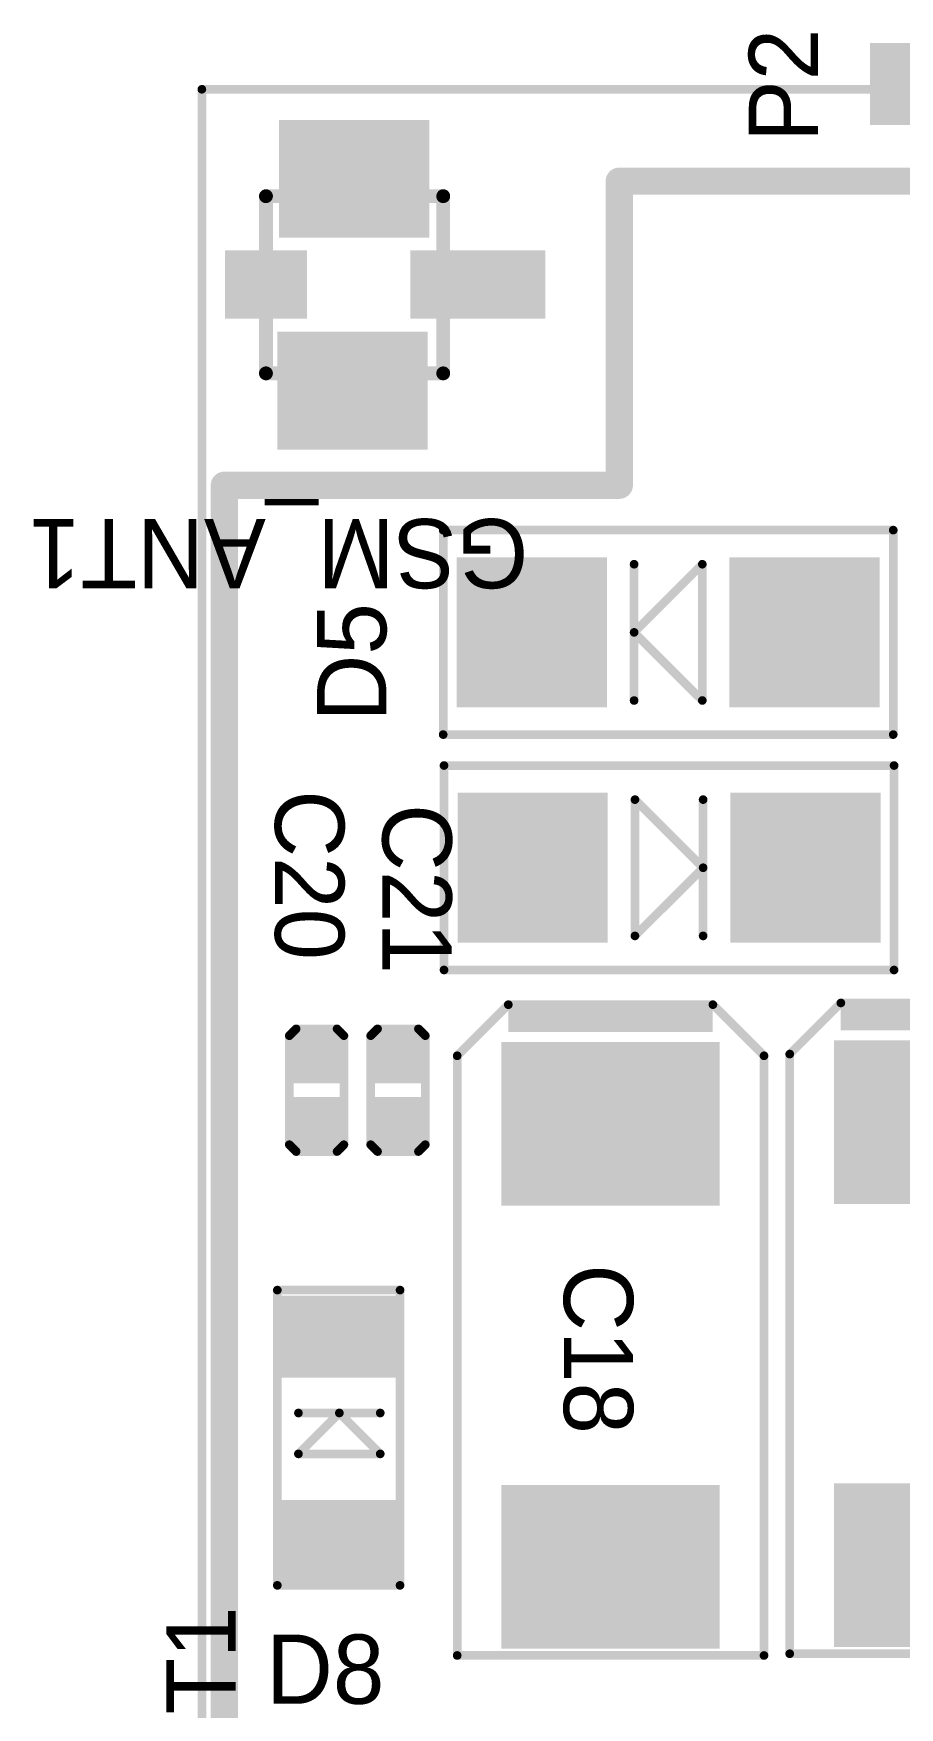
# Model space of a CAD drawing. Extents: x 2.68 to 4.92, y 2.73 to 4.69.
# Drawn here: x 2.857 to 3.357, y 3.723 to 4.69 of the extents above; entities that cross this region are included whole.
import ezdxf

# ---------------------------------------------------------------- set-up
doc = ezdxf.new("R2010")
doc.units = 0
doc.layers.get('0').update_dxf_attribs({"linetype": 'CONTINUOUS'})
for name, color, linetype in [('BOTTOMLAYER', 5, 'CONTINUOUS'), ('BOTTOMSOLDER', 6, 'CONTINUOUS'), ('MECHANICAL1', 6, 'CONTINUOUS'), ('MULTILAYER', 9, 'CONTINUOUS'), ('TOPLAYER', 1, 'CONTINUOUS'), ('TOPOVERLAY', 2, 'CONTINUOUS'), ('TOPPASTE', 8, 'CONTINUOUS'), ('TOPSOLDER', 216, 'CONTINUOUS')]:
    doc.layers.add(name, color=color, linetype=linetype)

# ---------------------------------------------------------------- blocks, each defined once
blk = doc.blocks.new('_____________5')
at = {"layer": 'BOTTOMLAYER'}
for points in [[(-0.01772, -0.02269), (0.01772, -0.02269), (-0.01772, 0.01668), (0.01772, 0.01668)], [(0.03346, -0.02269), (0.0689, -0.02269), (0.03346, 0.01668), (0.0689, 0.01668)], [(0.08465, -0.02269), (0.12008, -0.02269), (0.08465, 0.01668), (0.12008, 0.01668)], [(0.13583, -0.02269), (0.17126, -0.02269), (0.13583, 0.01668), (0.17126, 0.01668)], [(0.18701, -0.02269), (0.22244, -0.02269), (0.18701, 0.01668), (0.22244, 0.01668)], [(0.23819, -0.02269), (0.27362, -0.02269), (0.23819, 0.01668), (0.27362, 0.01668)], [(0.28937, -0.02269), (0.3248, -0.02269), (0.28937, 0.01668), (0.3248, 0.01668)], [(0.34055, -0.02269), (0.37598, -0.02269), (0.34055, 0.01668), (0.37598, 0.01668)], [(0.39173, -0.02269), (0.42717, -0.02269), (0.39173, 0.01668), (0.42717, 0.01668)], [(0.44291, -0.02269), (0.47835, -0.02269), (0.44291, 0.01668), (0.47835, 0.01668)], [(0.49409, -0.02269), (0.52953, -0.02269), (0.49409, 0.01668), (0.52953, 0.01668)], [(0.54528, -0.02269), (0.58071, -0.02269), (0.54528, 0.01668), (0.58071, 0.01668)], [(0.59646, -0.02269), (0.63189, -0.02269), (0.59646, 0.01668), (0.63189, 0.01668)], [(0.64764, -0.02269), (0.68307, -0.02269), (0.64764, 0.01668), (0.68307, 0.01668)], [(0.69882, -0.02269), (0.73425, -0.02269), (0.69882, 0.01668), (0.73425, 0.01668)], [(0.75, -0.02269), (0.78543, -0.02269), (0.75, 0.01668), (0.78543, 0.01668)], [(0.80118, -0.02269), (0.83661, -0.02269), (0.80118, 0.01668), (0.83661, 0.01668)], [(0.85236, -0.02269), (0.8878, -0.02269), (0.85236, 0.01668), (0.8878, 0.01668)], [(0.90354, -0.02269), (0.93898, -0.02269), (0.90354, 0.01668), (0.93898, 0.01668)], [(0.95472, -0.02269), (0.99016, -0.02269), (0.95472, 0.01668), (0.99016, 0.01668)], [(1.00591, -0.02269), (1.04134, -0.02269), (1.00591, 0.01668), (1.04134, 0.01668)], [(1.05709, -0.02269), (1.09252, -0.02269), (1.05709, 0.01668), (1.09252, 0.01668)]]:
    blk.add_solid(points, dxfattribs=at)
at = {"layer": 'BOTTOMSOLDER'}
for points in [[(-0.02172, -0.02669), (0.02172, -0.02669), (-0.02172, 0.02068), (0.02172, 0.02068)], [(0.02946, -0.02669), (0.0729, -0.02669), (0.02946, 0.02068), (0.0729, 0.02068)], [(0.08065, -0.02669), (0.12408, -0.02669), (0.08065, 0.02068), (0.12408, 0.02068)], [(0.13183, -0.02669), (0.17526, -0.02669), (0.13183, 0.02068), (0.17526, 0.02068)], [(0.18301, -0.02669), (0.22644, -0.02669), (0.18301, 0.02068), (0.22644, 0.02068)], [(0.23419, -0.02669), (0.27762, -0.02669), (0.23419, 0.02068), (0.27762, 0.02068)], [(0.28537, -0.02669), (0.3288, -0.02669), (0.28537, 0.02068), (0.3288, 0.02068)], [(0.33655, -0.02669), (0.37998, -0.02669), (0.33655, 0.02068), (0.37998, 0.02068)], [(0.38773, -0.02669), (0.43117, -0.02669), (0.38773, 0.02068), (0.43117, 0.02068)], [(0.43891, -0.02669), (0.48235, -0.02669), (0.43891, 0.02068), (0.48235, 0.02068)], [(0.49009, -0.02669), (0.53353, -0.02669), (0.49009, 0.02068), (0.53353, 0.02068)], [(0.54128, -0.02669), (0.58471, -0.02669), (0.54128, 0.02068), (0.58471, 0.02068)], [(0.59246, -0.02669), (0.63589, -0.02669), (0.59246, 0.02068), (0.63589, 0.02068)], [(0.64364, -0.02669), (0.68707, -0.02669), (0.64364, 0.02068), (0.68707, 0.02068)], [(0.69482, -0.02669), (0.73825, -0.02669), (0.69482, 0.02068), (0.73825, 0.02068)], [(0.746, -0.02669), (0.78943, -0.02669), (0.746, 0.02068), (0.78943, 0.02068)], [(0.79718, -0.02669), (0.84061, -0.02669), (0.79718, 0.02068), (0.84061, 0.02068)], [(0.84836, -0.02669), (0.8918, -0.02669), (0.84836, 0.02068), (0.8918, 0.02068)], [(0.89954, -0.02669), (0.94298, -0.02669), (0.89954, 0.02068), (0.94298, 0.02068)], [(0.95072, -0.02669), (0.99416, -0.02669), (0.95072, 0.02068), (0.99416, 0.02068)], [(1.00191, -0.02669), (1.04534, -0.02669), (1.00191, 0.02068), (1.04534, 0.02068)], [(1.05309, -0.02669), (1.09652, -0.02669), (1.05309, 0.02068), (1.09652, 0.02068)]]:
    blk.add_solid(points, dxfattribs=at)
at = {"layer": 'MULTILAYER'}
for points in [[(-0.01772, -0.02269), (0.01772, -0.02269), (-0.01772, 0.01668), (0.01772, 0.01668)], [(0.03346, -0.02269), (0.0689, -0.02269), (0.03346, 0.01668), (0.0689, 0.01668)], [(0.08465, -0.02269), (0.12008, -0.02269), (0.08465, 0.01668), (0.12008, 0.01668)], [(0.13583, -0.02269), (0.17126, -0.02269), (0.13583, 0.01668), (0.17126, 0.01668)], [(0.18701, -0.02269), (0.22244, -0.02269), (0.18701, 0.01668), (0.22244, 0.01668)], [(0.23819, -0.02269), (0.27362, -0.02269), (0.23819, 0.01668), (0.27362, 0.01668)], [(0.28937, -0.02269), (0.3248, -0.02269), (0.28937, 0.01668), (0.3248, 0.01668)], [(0.34055, -0.02269), (0.37598, -0.02269), (0.34055, 0.01668), (0.37598, 0.01668)], [(0.39173, -0.02269), (0.42717, -0.02269), (0.39173, 0.01668), (0.42717, 0.01668)], [(0.44291, -0.02269), (0.47835, -0.02269), (0.44291, 0.01668), (0.47835, 0.01668)], [(0.49409, -0.02269), (0.52953, -0.02269), (0.49409, 0.01668), (0.52953, 0.01668)], [(0.54528, -0.02269), (0.58071, -0.02269), (0.54528, 0.01668), (0.58071, 0.01668)], [(0.59646, -0.02269), (0.63189, -0.02269), (0.59646, 0.01668), (0.63189, 0.01668)], [(0.64764, -0.02269), (0.68307, -0.02269), (0.64764, 0.01668), (0.68307, 0.01668)], [(0.69882, -0.02269), (0.73425, -0.02269), (0.69882, 0.01668), (0.73425, 0.01668)], [(0.75, -0.02269), (0.78543, -0.02269), (0.75, 0.01668), (0.78543, 0.01668)], [(0.80118, -0.02269), (0.83661, -0.02269), (0.80118, 0.01668), (0.83661, 0.01668)], [(0.85236, -0.02269), (0.8878, -0.02269), (0.85236, 0.01668), (0.8878, 0.01668)], [(0.90354, -0.02269), (0.93898, -0.02269), (0.90354, 0.01668), (0.93898, 0.01668)], [(0.95472, -0.02269), (0.99016, -0.02269), (0.95472, 0.01668), (0.99016, 0.01668)], [(1.00591, -0.02269), (1.04134, -0.02269), (1.00591, 0.01668), (1.04134, 0.01668)], [(1.05709, -0.02269), (1.09252, -0.02269), (1.05709, 0.01668), (1.09252, 0.01668)]]:
    blk.add_solid(points, dxfattribs=at)
at = {"layer": 'TOPLAYER'}
for points in [[(-0.01772, -0.02269), (0.01772, -0.02269), (-0.01772, 0.01668), (0.01772, 0.01668)], [(0.03346, -0.02269), (0.0689, -0.02269), (0.03346, 0.01668), (0.0689, 0.01668)], [(0.08465, -0.02269), (0.12008, -0.02269), (0.08465, 0.01668), (0.12008, 0.01668)], [(0.13583, -0.02269), (0.17126, -0.02269), (0.13583, 0.01668), (0.17126, 0.01668)], [(0.18701, -0.02269), (0.22244, -0.02269), (0.18701, 0.01668), (0.22244, 0.01668)], [(0.23819, -0.02269), (0.27362, -0.02269), (0.23819, 0.01668), (0.27362, 0.01668)], [(0.28937, -0.02269), (0.3248, -0.02269), (0.28937, 0.01668), (0.3248, 0.01668)], [(0.34055, -0.02269), (0.37598, -0.02269), (0.34055, 0.01668), (0.37598, 0.01668)], [(0.39173, -0.02269), (0.42717, -0.02269), (0.39173, 0.01668), (0.42717, 0.01668)], [(0.44291, -0.02269), (0.47835, -0.02269), (0.44291, 0.01668), (0.47835, 0.01668)], [(0.49409, -0.02269), (0.52953, -0.02269), (0.49409, 0.01668), (0.52953, 0.01668)], [(0.54528, -0.02269), (0.58071, -0.02269), (0.54528, 0.01668), (0.58071, 0.01668)], [(0.59646, -0.02269), (0.63189, -0.02269), (0.59646, 0.01668), (0.63189, 0.01668)], [(0.64764, -0.02269), (0.68307, -0.02269), (0.64764, 0.01668), (0.68307, 0.01668)], [(0.69882, -0.02269), (0.73425, -0.02269), (0.69882, 0.01668), (0.73425, 0.01668)], [(0.75, -0.02269), (0.78543, -0.02269), (0.75, 0.01668), (0.78543, 0.01668)], [(0.80118, -0.02269), (0.83661, -0.02269), (0.80118, 0.01668), (0.83661, 0.01668)], [(0.85236, -0.02269), (0.8878, -0.02269), (0.85236, 0.01668), (0.8878, 0.01668)], [(0.90354, -0.02269), (0.93898, -0.02269), (0.90354, 0.01668), (0.93898, 0.01668)], [(0.95472, -0.02269), (0.99016, -0.02269), (0.95472, 0.01668), (0.99016, 0.01668)], [(1.00591, -0.02269), (1.04134, -0.02269), (1.00591, 0.01668), (1.04134, 0.01668)], [(1.05709, -0.02269), (1.09252, -0.02269), (1.05709, 0.01668), (1.09252, 0.01668)]]:
    blk.add_solid(points, dxfattribs=at)
at = {"layer": 'TOPSOLDER'}
for points in [[(-0.02172, -0.02669), (0.02172, -0.02669), (-0.02172, 0.02068), (0.02172, 0.02068)], [(0.02946, -0.02669), (0.0729, -0.02669), (0.02946, 0.02068), (0.0729, 0.02068)], [(0.08065, -0.02669), (0.12408, -0.02669), (0.08065, 0.02068), (0.12408, 0.02068)], [(0.13183, -0.02669), (0.17526, -0.02669), (0.13183, 0.02068), (0.17526, 0.02068)], [(0.18301, -0.02669), (0.22644, -0.02669), (0.18301, 0.02068), (0.22644, 0.02068)], [(0.23419, -0.02669), (0.27762, -0.02669), (0.23419, 0.02068), (0.27762, 0.02068)], [(0.28537, -0.02669), (0.3288, -0.02669), (0.28537, 0.02068), (0.3288, 0.02068)], [(0.33655, -0.02669), (0.37998, -0.02669), (0.33655, 0.02068), (0.37998, 0.02068)], [(0.38773, -0.02669), (0.43117, -0.02669), (0.38773, 0.02068), (0.43117, 0.02068)], [(0.43891, -0.02669), (0.48235, -0.02669), (0.43891, 0.02068), (0.48235, 0.02068)], [(0.49009, -0.02669), (0.53353, -0.02669), (0.49009, 0.02068), (0.53353, 0.02068)], [(0.54128, -0.02669), (0.58471, -0.02669), (0.54128, 0.02068), (0.58471, 0.02068)], [(0.59246, -0.02669), (0.63589, -0.02669), (0.59246, 0.02068), (0.63589, 0.02068)], [(0.64364, -0.02669), (0.68707, -0.02669), (0.64364, 0.02068), (0.68707, 0.02068)], [(0.69482, -0.02669), (0.73825, -0.02669), (0.69482, 0.02068), (0.73825, 0.02068)], [(0.746, -0.02669), (0.78943, -0.02669), (0.746, 0.02068), (0.78943, 0.02068)], [(0.79718, -0.02669), (0.84061, -0.02669), (0.79718, 0.02068), (0.84061, 0.02068)], [(0.84836, -0.02669), (0.8918, -0.02669), (0.84836, 0.02068), (0.8918, 0.02068)], [(0.89954, -0.02669), (0.94298, -0.02669), (0.89954, 0.02068), (0.94298, 0.02068)], [(0.95072, -0.02669), (0.99416, -0.02669), (0.95072, 0.02068), (0.99416, 0.02068)], [(1.00191, -0.02669), (1.04534, -0.02669), (1.00191, 0.02068), (1.04534, 0.02068)], [(1.05309, -0.02669), (1.09652, -0.02669), (1.05309, 0.02068), (1.09652, 0.02068)]]:
    blk.add_solid(points, dxfattribs=at)
blk = doc.blocks.new('7343_21')
at = {"layer": 'TOPLAYER'}
for points in [[(0.04331, 0.05906), (-0.04331, 0.05906), (0.04331, -0.05906), (-0.04331, -0.05906)], [(0.29921, 0.05906), (0.2126, 0.05906), (0.29921, -0.05906), (0.2126, -0.05906)]]:
    blk.add_solid(points, dxfattribs=at)
at = {"layer": 'TOPOVERLAY', "const_width": 0.005}
for points in [[(-0.0689, 0.05906), (-0.03937, 0.08858)], [(0.30709, 0.08858), (-0.03937, 0.08858)], [(0.30709, -0.08858), (0.30709, 0.08858)], [(-0.0689, -0.05906), (-0.0689, 0.05906)], [(-0.03937, -0.08858), (-0.0689, -0.05906)], [(0.30709, -0.08858), (-0.03937, -0.08858)]]:
    blk.add_lwpolyline(points, dxfattribs=at)
at = {"layer": 'TOPOVERLAY', "const_width": 0.0025}
for points in [[(-0.04062, 0.08858, 1), (-0.03812, 0.08858, 1)], [(-0.04062, 0.08858, 1), (-0.03812, 0.08858, 1)], [(0.30584, 0.08858, 1), (0.30834, 0.08858, 1)], [(0.30584, 0.08858, 1), (0.30834, 0.08858, 1)], [(-0.07015, 0.05906, 1), (-0.06765, 0.05906, 1)], [(-0.07015, 0.05906, 1), (-0.06765, 0.05906, 1)], [(-0.07015, -0.05906, 1), (-0.06765, -0.05906, 1)], [(-0.07015, -0.05906, 1), (-0.06765, -0.05906, 1)], [(-0.04062, -0.08858, 1), (-0.03812, -0.08858, 1)], [(-0.04062, -0.08858, 1), (-0.03812, -0.08858, 1)], [(0.30584, -0.08858, 1), (0.30834, -0.08858, 1)], [(0.30584, -0.08858, 1), (0.30834, -0.08858, 1)]]:
    blk.add_lwpolyline(points, format="xyb", close=True, dxfattribs=at)
at = {"layer": 'TOPOVERLAY'}
blk.add_solid([(-0.06885, -0.05913), (-0.0531, -0.05913), (-0.06885, 0.05898), (-0.0531, 0.05898)], dxfattribs=at)
at = {"layer": 'TOPPASTE'}
for points in [[(0.04331, 0.05906), (-0.04331, 0.05906), (0.04331, -0.05906), (-0.04331, -0.05906)], [(0.29921, 0.05906), (0.2126, 0.05906), (0.29921, -0.05906), (0.2126, -0.05906)]]:
    blk.add_solid(points, dxfattribs=at)
at = {"layer": 'TOPSOLDER'}
for points in [[(0.04731, 0.06306), (-0.04731, 0.06306), (0.04731, -0.06306), (-0.04731, -0.06306)], [(0.30321, 0.06306), (0.2086, 0.06306), (0.30321, -0.06306), (0.2086, -0.06306)]]:
    blk.add_solid(points, dxfattribs=at)
blk = doc.blocks.new('7343_22')
at = {"layer": 'TOPLAYER'}
for points in [[(0.04331, 0.05906), (-0.04331, 0.05906), (0.04331, -0.05906), (-0.04331, -0.05906)], [(0.29921, 0.05906), (0.2126, 0.05906), (0.29921, -0.05906), (0.2126, -0.05906)]]:
    blk.add_solid(points, dxfattribs=at)
at = {"layer": 'TOPOVERLAY', "const_width": 0.005}
for points in [[(-0.0689, 0.05906), (-0.03937, 0.08858)], [(0.30709, 0.08858), (-0.03937, 0.08858)], [(0.30709, -0.08858), (0.30709, 0.08858)], [(-0.0689, -0.05906), (-0.0689, 0.05906)], [(-0.03937, -0.08858), (-0.0689, -0.05906)], [(0.30709, -0.08858), (-0.03937, -0.08858)]]:
    blk.add_lwpolyline(points, dxfattribs=at)
at = {"layer": 'TOPOVERLAY', "const_width": 0.0025}
for points in [[(-0.04062, 0.08858, 1), (-0.03812, 0.08858, 1)], [(-0.04062, 0.08858, 1), (-0.03812, 0.08858, 1)], [(0.30584, 0.08858, 1), (0.30834, 0.08858, 1)], [(0.30584, 0.08858, 1), (0.30834, 0.08858, 1)], [(-0.07015, 0.05906, 1), (-0.06765, 0.05906, 1)], [(-0.07015, 0.05906, 1), (-0.06765, 0.05906, 1)], [(-0.07015, -0.05906, 1), (-0.06765, -0.05906, 1)], [(-0.07015, -0.05906, 1), (-0.06765, -0.05906, 1)], [(-0.04062, -0.08858, 1), (-0.03812, -0.08858, 1)], [(-0.04062, -0.08858, 1), (-0.03812, -0.08858, 1)], [(0.30584, -0.08858, 1), (0.30834, -0.08858, 1)], [(0.30584, -0.08858, 1), (0.30834, -0.08858, 1)]]:
    blk.add_lwpolyline(points, format="xyb", close=True, dxfattribs=at)
at = {"layer": 'TOPOVERLAY'}
blk.add_solid([(-0.06885, -0.05912), (-0.05311, -0.05912), (-0.06885, 0.05899), (-0.05311, 0.05899)], dxfattribs=at)
at = {"layer": 'TOPPASTE'}
for points in [[(0.04331, 0.05906), (-0.04331, 0.05906), (0.04331, -0.05906), (-0.04331, -0.05906)], [(0.29921, 0.05906), (0.2126, 0.05906), (0.29921, -0.05906), (0.2126, -0.05906)]]:
    blk.add_solid(points, dxfattribs=at)
at = {"layer": 'TOPSOLDER'}
for points in [[(0.04731, 0.06306), (-0.04731, 0.06306), (0.04731, -0.06306), (-0.04731, -0.06306)], [(0.30321, 0.06306), (0.2086, 0.06306), (0.30321, -0.06306), (0.2086, -0.06306)]]:
    blk.add_solid(points, dxfattribs=at)
blk = doc.blocks.new('0402C_23')
at = {"layer": 'TOPLAYER'}
for points in [[(-0.01181, -0.01181), (0.01181, -0.01181), (-0.01181, 0.01181), (0.01181, 0.01181)], [(0.02756, -0.01181), (0.05118, -0.01181), (0.02756, 0.01181), (0.05118, 0.01181)]]:
    blk.add_solid(points, dxfattribs=at)
at = {"layer": 'TOPOVERLAY', "const_width": 0.005}
for points in [[(-0.01181, 0.01575), (-0.01575, 0.01181)], [(-0.01575, 0.01181), (-0.01575, 0.01181)], [(-0.01575, 0.01181), (-0.01575, -0.01181)], [(-0.01181, 0.01575), (0.05118, 0.01575)], [(0.05118, 0.01575), (0.05512, 0.01181)], [(0.05512, 0.01181), (0.05512, 0.01181)], [(0.05512, 0.01181), (0.05512, -0.01181)], [(-0.01575, -0.01181), (-0.01181, -0.01575)], [(-0.01575, -0.01181), (-0.01575, -0.01181)], [(0.05512, -0.01181), (0.05118, -0.01575)], [(0.05512, -0.01181), (0.05512, -0.01181)], [(-0.01181, -0.01575), (0.05118, -0.01575)], [(0.05118, -0.01575), (0.05118, -0.01575)]]:
    blk.add_lwpolyline(points, dxfattribs=at)
at = {"layer": 'TOPOVERLAY', "const_width": 0.0025}
for points in [[(-0.017, 0.01181, 1), (-0.0145, 0.01181, 1)], [(-0.017, 0.01181, 1), (-0.0145, 0.01181, 1)], [(-0.017, 0.01181, 1), (-0.0145, 0.01181, 1)], [(-0.017, 0.01181, 1), (-0.0145, 0.01181, 1)], [(-0.01306, 0.01575, 1), (-0.01056, 0.01575, 1)], [(-0.01306, 0.01575, 1), (-0.01056, 0.01575, 1)], [(0.04993, 0.01575, 1), (0.05243, 0.01575, 1)], [(0.04993, 0.01575, 1), (0.05243, 0.01575, 1)], [(0.05387, 0.01181, 1), (0.05637, 0.01181, 1)], [(0.05387, 0.01181, 1), (0.05637, 0.01181, 1)], [(0.05387, 0.01181, 1), (0.05637, 0.01181, 1)], [(0.05387, 0.01181, 1), (0.05637, 0.01181, 1)], [(-0.017, -0.01181, 1), (-0.0145, -0.01181, 1)], [(-0.017, -0.01181, 1), (-0.0145, -0.01181, 1)], [(-0.017, -0.01181, 1), (-0.0145, -0.01181, 1)], [(-0.017, -0.01181, 1), (-0.0145, -0.01181, 1)], [(0.05387, -0.01181, 1), (0.05637, -0.01181, 1)], [(0.05387, -0.01181, 1), (0.05637, -0.01181, 1)], [(0.05387, -0.01181, 1), (0.05637, -0.01181, 1)], [(0.05387, -0.01181, 1), (0.05637, -0.01181, 1)], [(-0.01306, -0.01575, 1), (-0.01056, -0.01575, 1)], [(-0.01306, -0.01575, 1), (-0.01056, -0.01575, 1)], [(0.04993, -0.01575, 1), (0.05243, -0.01575, 1)], [(0.04993, -0.01575, 1), (0.05243, -0.01575, 1)], [(0.04993, -0.01575, 1), (0.05243, -0.01575, 1)], [(0.04993, -0.01575, 1), (0.05243, -0.01575, 1)]]:
    blk.add_lwpolyline(points, format="xyb", close=True, dxfattribs=at)
at = {"layer": 'TOPPASTE'}
for points in [[(-0.01181, -0.01181), (0.01181, -0.01181), (-0.01181, 0.01181), (0.01181, 0.01181)], [(0.02756, -0.01181), (0.05118, -0.01181), (0.02756, 0.01181), (0.05118, 0.01181)]]:
    blk.add_solid(points, dxfattribs=at)
at = {"layer": 'TOPSOLDER'}
for points in [[(-0.01581, -0.01581), (0.01581, -0.01581), (-0.01581, 0.01581), (0.01581, 0.01581)], [(0.02356, -0.01581), (0.05518, -0.01581), (0.02356, 0.01581), (0.05518, 0.01581)]]:
    blk.add_solid(points, dxfattribs=at)
blk = doc.blocks.new('0402C_24')
at = {"layer": 'TOPLAYER'}
for points in [[(-0.01181, -0.01181), (0.01181, -0.01181), (-0.01181, 0.01181), (0.01181, 0.01181)], [(0.02756, -0.01181), (0.05118, -0.01181), (0.02756, 0.01181), (0.05118, 0.01181)]]:
    blk.add_solid(points, dxfattribs=at)
at = {"layer": 'TOPOVERLAY', "const_width": 0.005}
for points in [[(-0.01181, 0.01575), (-0.01575, 0.01181)], [(-0.01575, 0.01181), (-0.01575, 0.01181)], [(-0.01575, 0.01181), (-0.01575, -0.01181)], [(-0.01181, 0.01575), (0.05118, 0.01575)], [(0.05118, 0.01575), (0.05512, 0.01181)], [(0.05512, 0.01181), (0.05512, 0.01181)], [(0.05512, 0.01181), (0.05512, -0.01181)], [(-0.01575, -0.01181), (-0.01181, -0.01575)], [(-0.01575, -0.01181), (-0.01575, -0.01181)], [(0.05512, -0.01181), (0.05118, -0.01575)], [(0.05512, -0.01181), (0.05512, -0.01181)], [(-0.01181, -0.01575), (0.05118, -0.01575)], [(0.05118, -0.01575), (0.05118, -0.01575)]]:
    blk.add_lwpolyline(points, dxfattribs=at)
at = {"layer": 'TOPOVERLAY', "const_width": 0.0025}
for points in [[(-0.017, 0.01181, 1), (-0.0145, 0.01181, 1)], [(-0.017, 0.01181, 1), (-0.0145, 0.01181, 1)], [(-0.017, 0.01181, 1), (-0.0145, 0.01181, 1)], [(-0.017, 0.01181, 1), (-0.0145, 0.01181, 1)], [(-0.01306, 0.01575, 1), (-0.01056, 0.01575, 1)], [(-0.01306, 0.01575, 1), (-0.01056, 0.01575, 1)], [(0.04993, 0.01575, 1), (0.05243, 0.01575, 1)], [(0.04993, 0.01575, 1), (0.05243, 0.01575, 1)], [(0.05387, 0.01181, 1), (0.05637, 0.01181, 1)], [(0.05387, 0.01181, 1), (0.05637, 0.01181, 1)], [(0.05387, 0.01181, 1), (0.05637, 0.01181, 1)], [(0.05387, 0.01181, 1), (0.05637, 0.01181, 1)], [(-0.017, -0.01181, 1), (-0.0145, -0.01181, 1)], [(-0.017, -0.01181, 1), (-0.0145, -0.01181, 1)], [(-0.017, -0.01181, 1), (-0.0145, -0.01181, 1)], [(-0.017, -0.01181, 1), (-0.0145, -0.01181, 1)], [(0.05387, -0.01181, 1), (0.05637, -0.01181, 1)], [(0.05387, -0.01181, 1), (0.05637, -0.01181, 1)], [(0.05387, -0.01181, 1), (0.05637, -0.01181, 1)], [(0.05387, -0.01181, 1), (0.05637, -0.01181, 1)], [(-0.01306, -0.01575, 1), (-0.01056, -0.01575, 1)], [(-0.01306, -0.01575, 1), (-0.01056, -0.01575, 1)], [(0.04993, -0.01575, 1), (0.05243, -0.01575, 1)], [(0.04993, -0.01575, 1), (0.05243, -0.01575, 1)], [(0.04993, -0.01575, 1), (0.05243, -0.01575, 1)], [(0.04993, -0.01575, 1), (0.05243, -0.01575, 1)]]:
    blk.add_lwpolyline(points, format="xyb", close=True, dxfattribs=at)
at = {"layer": 'TOPPASTE'}
for points in [[(-0.01181, -0.01181), (0.01181, -0.01181), (-0.01181, 0.01181), (0.01181, 0.01181)], [(0.02756, -0.01181), (0.05118, -0.01181), (0.02756, 0.01181), (0.05118, 0.01181)]]:
    blk.add_solid(points, dxfattribs=at)
at = {"layer": 'TOPSOLDER'}
for points in [[(-0.01581, -0.01581), (0.01581, -0.01581), (-0.01581, 0.01581), (0.01581, 0.01581)], [(0.02356, -0.01581), (0.05518, -0.01581), (0.02356, 0.01581), (0.05518, 0.01581)]]:
    blk.add_solid(points, dxfattribs=at)
blk = doc.blocks.new('SMA_29')
at = {"layer": 'TOPLAYER'}
for points in [[(-0.03937, -0.03937), (0.03937, -0.03937), (-0.03937, 0.03937), (0.03937, 0.03937)], [(0.11811, -0.03937), (0.19685, -0.03937), (0.11811, 0.03937), (0.19685, 0.03937)]]:
    blk.add_solid(points, dxfattribs=at)
at = {"layer": 'TOPOVERLAY', "const_width": 0.005}
for points in [[(-0.05118, 0.05906), (-0.05118, -0.05906)], [(0.20866, 0.05906), (-0.05118, 0.05906)], [(0.20866, 0.05906), (0.20866, -0.05906)], [(0.05906, 0.03937), (0.05906, -0.03937)], [(0.09842, 0), (0.05906, 0.03937)], [(0.09842, 0.03937), (0.09842, -0.03937)], [(0.09842, 0), (0.05906, -0.03937)], [(0.20866, -0.05906), (-0.05118, -0.05906)]]:
    blk.add_lwpolyline(points, dxfattribs=at)
at = {"layer": 'TOPOVERLAY', "const_width": 0.0025}
for points in [[(-0.05243, 0.05906, 1), (-0.04993, 0.05906, 1)], [(-0.05243, 0.05906, 1), (-0.04993, 0.05906, 1)], [(0.20741, 0.05906, 1), (0.20991, 0.05906, 1)], [(0.20741, 0.05906, 1), (0.20991, 0.05906, 1)], [(0.05781, 0.03937, 1), (0.0603, 0.03937, 1)], [(0.05781, 0.03937, 1), (0.0603, 0.03937, 1)], [(0.09717, 0.03937, 1), (0.09967, 0.03937, 1)], [(0.09717, 0, 1), (0.09967, 0, 1)], [(0.09717, 0, 1), (0.09967, 0, 1)], [(0.05781, -0.03937, 1), (0.0603, -0.03937, 1)], [(0.05781, -0.03937, 1), (0.0603, -0.03937, 1)], [(0.09717, -0.03937, 1), (0.09967, -0.03937, 1)], [(-0.05243, -0.05906, 1), (-0.04993, -0.05906, 1)], [(-0.05243, -0.05906, 1), (-0.04993, -0.05906, 1)], [(0.20741, -0.05906, 1), (0.20991, -0.05906, 1)], [(0.20741, -0.05906, 1), (0.20991, -0.05906, 1)]]:
    blk.add_lwpolyline(points, format="xyb", close=True, dxfattribs=at)
at = {"layer": 'TOPPASTE'}
for points in [[(-0.03937, -0.03937), (0.03937, -0.03937), (-0.03937, 0.03937), (0.03937, 0.03937)], [(0.11811, -0.03937), (0.19685, -0.03937), (0.11811, 0.03937), (0.19685, 0.03937)]]:
    blk.add_solid(points, dxfattribs=at)
at = {"layer": 'TOPSOLDER'}
for points in [[(-0.04337, -0.04337), (0.04337, -0.04337), (-0.04337, 0.04337), (0.04337, 0.04337)], [(0.11411, -0.04337), (0.20085, -0.04337), (0.11411, 0.04337), (0.20085, 0.04337)]]:
    blk.add_solid(points, dxfattribs=at)
blk = doc.blocks.new('SMA_30')
at = {"layer": 'TOPLAYER'}
for points in [[(-0.03937, -0.03937), (0.03937, -0.03937), (-0.03937, 0.03937), (0.03937, 0.03937)], [(0.11811, -0.03937), (0.19685, -0.03937), (0.11811, 0.03937), (0.19685, 0.03937)]]:
    blk.add_solid(points, dxfattribs=at)
at = {"layer": 'TOPOVERLAY', "const_width": 0.005}
for points in [[(-0.05118, -0.05906), (-0.05118, 0.05906)], [(-0.05118, 0.05906), (0.20866, 0.05906)], [(0.20866, -0.05906), (0.20866, 0.05906)], [(0.05906, -0.03937), (0.05906, 0.03937)], [(0.05906, 0.03937), (0.09842, 0)], [(0.09842, -0.03937), (0.09842, 0.03937)], [(0.05906, -0.03937), (0.09842, 0)], [(-0.05118, -0.05906), (0.20866, -0.05906)]]:
    blk.add_lwpolyline(points, dxfattribs=at)
at = {"layer": 'TOPOVERLAY', "const_width": 0.0025}
for points in [[(-0.05243, 0.05906, 1), (-0.04993, 0.05906, 1)], [(-0.05243, 0.05906, 1), (-0.04993, 0.05906, 1)], [(0.20741, 0.05906, 1), (0.20991, 0.05906, 1)], [(0.20741, 0.05906, 1), (0.20991, 0.05906, 1)], [(0.05781, 0.03937, 1), (0.0603, 0.03937, 1)], [(0.05781, 0.03937, 1), (0.0603, 0.03937, 1)], [(0.09717, 0.03937, 1), (0.09967, 0.03937, 1)], [(0.09717, 0, 1), (0.09967, 0, 1)], [(0.09717, 0, 1), (0.09967, 0, 1)], [(0.05781, -0.03937, 1), (0.0603, -0.03937, 1)], [(0.05781, -0.03937, 1), (0.0603, -0.03937, 1)], [(0.09717, -0.03937, 1), (0.09967, -0.03937, 1)], [(-0.05243, -0.05906, 1), (-0.04993, -0.05906, 1)], [(-0.05243, -0.05906, 1), (-0.04993, -0.05906, 1)], [(0.20741, -0.05906, 1), (0.20991, -0.05906, 1)], [(0.20741, -0.05906, 1), (0.20991, -0.05906, 1)]]:
    blk.add_lwpolyline(points, format="xyb", close=True, dxfattribs=at)
at = {"layer": 'TOPPASTE'}
for points in [[(-0.03937, -0.03937), (0.03937, -0.03937), (-0.03937, 0.03937), (0.03937, 0.03937)], [(0.11811, -0.03937), (0.19685, -0.03937), (0.11811, 0.03937), (0.19685, 0.03937)]]:
    blk.add_solid(points, dxfattribs=at)
at = {"layer": 'TOPSOLDER'}
for points in [[(-0.04337, -0.04337), (0.04337, -0.04337), (-0.04337, 0.04337), (0.04337, 0.04337)], [(0.11411, -0.04337), (0.20085, -0.04337), (0.11411, 0.04337), (0.20085, 0.04337)]]:
    blk.add_solid(points, dxfattribs=at)
blk = doc.blocks.new('SOD123_31')
at = {"layer": 'TOPLAYER'}
for points in [[(-0.01969, -0.02953), (0.01969, -0.02953), (-0.01969, 0.02953), (0.01969, 0.02953)], [(0.09843, -0.02953), (0.1378, -0.02953), (0.09843, 0.02953), (0.1378, 0.02953)]]:
    blk.add_solid(points, dxfattribs=at)
at = {"layer": 'TOPOVERLAY', "const_width": 0.005}
for points in [[(-0.02559, 0.03543), (-0.02559, -0.03543)], [(-0.02559, 0.03543), (0.145, 0.03543)], [(0.145, 0.03543), (0.145, -0.03543)], [(0.05038, 0.02324), (0.074, -0.00038)], [(0.05038, 0.02324), (0.05038, -0.024)], [(0.074, 0.02324), (0.074, -0.024)], [(0.074, -0.00038), (0.05038, -0.024)], [(-0.02559, -0.03543), (0.145, -0.03543)]]:
    blk.add_lwpolyline(points, dxfattribs=at)
at = {"layer": 'TOPOVERLAY', "const_width": 0.0025}
for points in [[(-0.02684, 0.03543, 1), (-0.02434, 0.03543, 1)], [(-0.02684, 0.03543, 1), (-0.02434, 0.03543, 1)], [(0.14375, 0.03543, 1), (0.14625, 0.03543, 1)], [(0.14375, 0.03543, 1), (0.14625, 0.03543, 1)], [(0.04913, 0.02324, 1), (0.05163, 0.02324, 1)], [(0.04913, 0.02324, 1), (0.05163, 0.02324, 1)], [(0.07275, 0.02324, 1), (0.07525, 0.02324, 1)], [(0.07275, -0.00038, 1), (0.07525, -0.00038, 1)], [(0.07275, -0.00038, 1), (0.07525, -0.00038, 1)], [(0.04913, -0.024, 1), (0.05163, -0.024, 1)], [(0.04913, -0.024, 1), (0.05163, -0.024, 1)], [(0.07275, -0.024, 1), (0.07525, -0.024, 1)], [(-0.02684, -0.03543, 1), (-0.02434, -0.03543, 1)], [(-0.02684, -0.03543, 1), (-0.02434, -0.03543, 1)], [(0.14375, -0.03543, 1), (0.14625, -0.03543, 1)], [(0.14375, -0.03543, 1), (0.14625, -0.03543, 1)]]:
    blk.add_lwpolyline(points, format="xyb", close=True, dxfattribs=at)
at = {"layer": 'TOPPASTE'}
for points in [[(-0.01969, -0.02953), (0.01969, -0.02953), (-0.01969, 0.02953), (0.01969, 0.02953)], [(0.09843, -0.02953), (0.1378, -0.02953), (0.09843, 0.02953), (0.1378, 0.02953)]]:
    blk.add_solid(points, dxfattribs=at)
at = {"layer": 'TOPSOLDER'}
for points in [[(-0.02369, -0.03353), (0.02369, -0.03353), (-0.02369, 0.03353), (0.02369, 0.03353)], [(0.09443, -0.03353), (0.1418, -0.03353), (0.09443, 0.03353), (0.1418, 0.03353)]]:
    blk.add_solid(points, dxfattribs=at)
blk = doc.blocks.new('IPX_33')
at = {"layer": 'TOPLAYER'}
for points in [[(-0.035252, 0.107362), (-0.066748, 0.107362), (-0.035252, 0.037362), (-0.066748, 0.037362)], [(-0.082, -0.03837), (-0.082, 0.04037), (-0.142, -0.03837), (-0.142, 0.04037)], [(0.040362, -0.03937), (0.040362, 0.03937), (-0.019638, -0.03937), (-0.019638, 0.03937)], [(-0.035252, -0.030315), (-0.066748, -0.030315), (-0.035252, -0.069685), (-0.066748, -0.069685)]]:
    blk.add_solid(points, dxfattribs=at)
at = {"layer": 'TOPOVERLAY', "const_width": 0.008}
for points in [[(-0.102, -0.05), (-0.102, 0.052362)], [(0.000362, 0.052362), (-0.102, 0.052362)], [(0.000362, -0.05), (0.000362, 0.052362)], [(0.000362, -0.05), (-0.102, -0.05)]]:
    blk.add_lwpolyline(points, dxfattribs=at)
at = {"layer": 'TOPOVERLAY', "const_width": 0.004}
for points in [[(-0.104, 0.052362, 1), (-0.1, 0.052362, 1)], [(-0.104, 0.052362, 1), (-0.1, 0.052362, 1)], [(-0.001638, 0.052362, 1), (0.002362, 0.052362, 1)], [(-0.001638, 0.052362, 1), (0.002362, 0.052362, 1)], [(-0.104, -0.05, 1), (-0.1, -0.05, 1)], [(-0.104, -0.05, 1), (-0.1, -0.05, 1)], [(-0.001638, -0.05, 1), (0.002362, -0.05, 1)], [(-0.001638, -0.05, 1), (0.002362, -0.05, 1)]]:
    blk.add_lwpolyline(points, format="xyb", close=True, dxfattribs=at)
at = {"layer": 'TOPPASTE'}
for points in [[(-0.035252, 0.107362), (-0.066748, 0.107362), (-0.035252, 0.037362), (-0.066748, 0.037362)], [(-0.082, -0.03837), (-0.082, 0.04037), (-0.142, -0.03837), (-0.142, 0.04037)], [(0.040362, -0.03937), (0.040362, 0.03937), (-0.019638, -0.03937), (-0.019638, 0.03937)], [(-0.035252, -0.030315), (-0.066748, -0.030315), (-0.035252, -0.069685), (-0.066748, -0.069685)]]:
    blk.add_solid(points, dxfattribs=at)
at = {"layer": 'TOPSOLDER'}
for points in [[(-0.031252, 0.111362), (-0.070748, 0.111362), (-0.031252, 0.033362), (-0.070748, 0.033362)], [(-0.078, -0.04237), (-0.078, 0.04437), (-0.146, -0.04237), (-0.146, 0.04437)], [(0.044362, -0.04337), (0.044362, 0.04337), (-0.023638, -0.04337), (-0.023638, 0.04337)], [(-0.031252, -0.026315), (-0.070748, -0.026315), (-0.031252, -0.073685), (-0.070748, -0.073685)]]:
    blk.add_solid(points, dxfattribs=at)

msp = doc.modelspace()

# ---------------------------------------------------------------- linework, layer by layer
at = {"layer": 'MECHANICAL1', "const_width": 0.005}
for points in [[(2.954, 4.65776), (4.84376, 4.65776)], [(2.954, 2.768), (2.954, 4.65776)]]:
    msp.add_lwpolyline(points, dxfattribs=at)
at = {"layer": 'MECHANICAL1', "const_width": 0.0025}
msp.add_lwpolyline([(2.95275, 4.65776, 1), (2.95525, 4.65776, 1)], format="xyb", close=True, dxfattribs=at)
msp.add_lwpolyline([(2.95275, 4.65776, 1), (2.95525, 4.65776, 1)], format="xyb", close=True, dxfattribs=at)
at = {"layer": 'TOPSOLDER', "const_width": 0.01575}
for points in [[(3.195, 4.429), (3.195, 4.60466)], [(3.195, 4.60466), (4.47184, 4.60466)], [(2.967, 2.829), (2.967, 4.429)], [(2.967, 4.429), (3.195, 4.429)]]:
    msp.add_lwpolyline(points, dxfattribs=at)
at = {"layer": 'TOPSOLDER', "const_width": 0.00787}
for points in [[(3.19106, 4.60466, 1), (3.19894, 4.60466, 1)], [(3.19106, 4.60466, 1), (3.19894, 4.60466, 1)], [(2.96306, 4.429, 1), (2.97094, 4.429, 1)], [(2.96306, 4.429, 1), (2.97094, 4.429, 1)], [(3.19106, 4.429, 1), (3.19894, 4.429, 1)], [(3.19106, 4.429, 1), (3.19894, 4.429, 1)]]:
    msp.add_lwpolyline(points, format="xyb", close=True, dxfattribs=at)

# ---------------------------------------------------------------- block references
for name, p, rotation in [('_____________5', (4.43628, 4.65776), 180), ('IPX_33', (3.041, 4.494), 270), ('SMA_29', (3.302, 4.344), 180), ('SMA_30', (3.145, 4.208), 360), ('7343_21', (3.19, 4.06), 270), ('7343_22', (3.382, 4.061), 270), ('0402C_23', (3.02025, 4.05981), 90), ('0402C_24', (3.06725, 4.05981), 90), ('SOD123_31', (3.033, 3.819), 90)]:
    msp.add_blockref(name, p, dxfattribs=dict(rotation=rotation))

# ---------------------------------------------------------------- texts
at = {"layer": 'TOPOVERLAY'}
for s, rotation, p in [('P2', 90, (3.30978, 4.62726)), ('GSM_ANT1', 180, (3.1425, 4.4095)), ('D5', 90, (3.0605, 4.2925)), ('C20', 270, (2.99625, 4.25281)), ('C21', 270, (3.05825, 4.24481)), ('C18', 270, (3.163, 3.979)), ('NET1', 90, (2.9735, 3.6445))]:
    msp.add_text(s, height=0.04, rotation=rotation, dxfattribs=at).set_placement(p)
msp.add_text('D8', height=0.04, dxfattribs=at).set_placement((2.991, 3.725))

doc.saveas('drawing.dxf')
